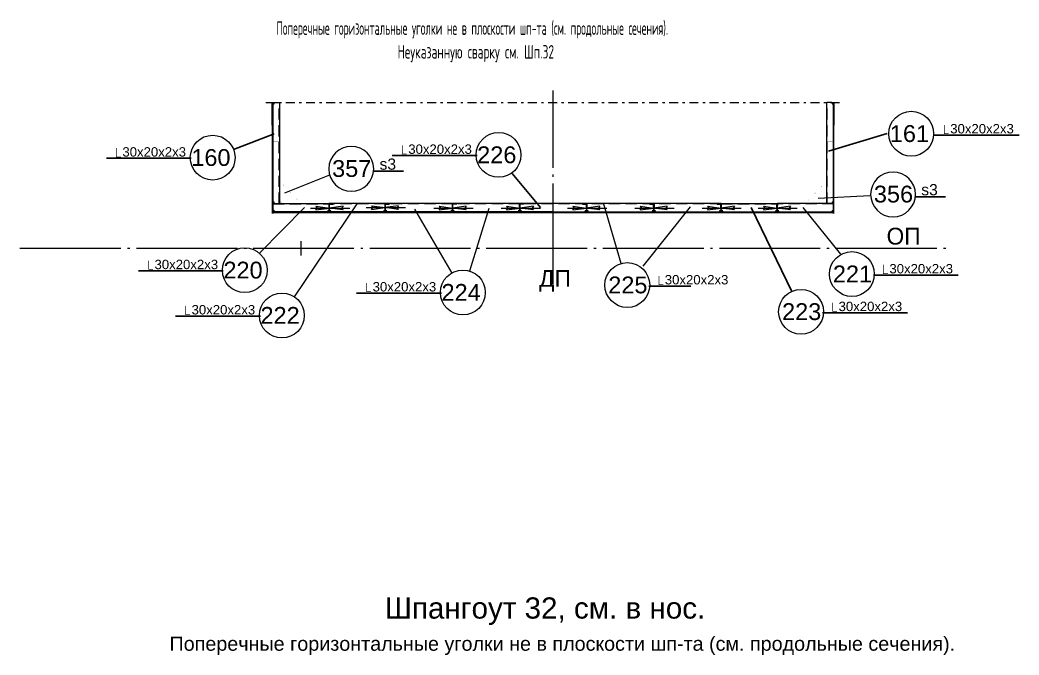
# Model space of a CAD drawing. Header units: millimetres. Extents: x 149544 to 197467, y -3118 to 25363.
# Drawn here: x 173869 to 178326, y 1011 to 3844 of the extents above; entities that cross this region are included whole.
import ezdxf

# ---------------------------------------------------------------- set-up
doc = ezdxf.new("R2010")
doc.units = ezdxf.units.MM
doc.header["$MEASUREMENT"] = 0
for name, pattern in [('K5LT32768', [0]), ('K5LT32769', [0]), ('K5LT32781', [90, 40, -20, 10, -20]), ('K5LT32790', [520, 450, -30, 10, -30]), ('K5LT32791', [0]), ('K5LT32793', [10, 5, -5]), ('K5LT32795', [75, 50, -25])]:
    doc.linetypes.add(name, pattern=pattern)
doc.layers.add('pen_035', color=1, linetype='Continuous')
doc.layers.add('pen_7', color=1, linetype='Continuous')
doc.styles.add('KTEXTSTYLE', font='GOST_AU.SHX', dxfattribs={"width": 0.96, "height": 5})
doc.styles.add('style5', font='arial.ttf', dxfattribs={"height": 3})

# ---------------------------------------------------------------- blocks, each defined once
blk = doc.blocks.new('U603')
at = {"layer": 'pen_035', "color": 1, "linetype": 'K5LT32769', "lineweight": 18, "true_color": 0xff0000}
for p in [(-179430.8, -10358.6), (-179450.8, -10358.6)]:
    blk.add_line(p, (-179450.8, -10359.9), dxfattribs=at)
blk = doc.blocks.new('U604')
at = {"layer": 'pen_035', "color": 1, "linetype": 'K5LT32769', "lineweight": 18, "true_color": 0xff0000}
for p in [(-179450.8, -10359.9), (-179430.8, -10358.6)]:
    blk.add_line(p, (-179450.5, -10360.7), dxfattribs=at)
blk = doc.blocks.new('U605')
at = {"layer": 'pen_035', "color": 1, "linetype": 'K5LT32769', "lineweight": 18, "true_color": 0xff0000}
for p in [(-179434.8, -10361.1), (-179430.8, -10358.6)]:
    blk.add_line(p, (-179433.8, -10361.4), dxfattribs=at)
blk = doc.blocks.new('U606')
at = {"layer": 'pen_035', "color": 1, "linetype": 'K5LT32769', "lineweight": 18, "true_color": 0xff0000}
for p in [(-179433.8, -10361.4), (-179430.8, -10358.6)]:
    blk.add_line(p, (-179433, -10362.3), dxfattribs=at)
blk = doc.blocks.new('U607')
at = {"layer": 'pen_035', "color": 1, "linetype": 'K5LT32769', "lineweight": 18, "true_color": 0xff0000}
for p in [(-179433, -10362.3), (-179430.8, -10358.6)]:
    blk.add_line(p, (-179432.8, -10363.6), dxfattribs=at)
blk = doc.blocks.new('U608')
at = {"layer": 'pen_035', "color": 1, "linetype": 'K5LT32769', "lineweight": 18, "true_color": 0xff0000}
for p in [(-179430.8, -10358.6), (-179432.8, -10363.6)]:
    blk.add_line(p, (-179432.8, -10394.4), dxfattribs=at)
blk = doc.blocks.new('U609')
at = {"layer": 'pen_035', "color": 1, "linetype": 'K5LT32769', "lineweight": 18, "true_color": 0xff0000}
for p in [(-179430.8, -10358.6), (-179432.8, -10394.4)]:
    blk.add_line(p, (-179432.5, -10395.3), dxfattribs=at)
blk = doc.blocks.new('U610')
at = {"layer": 'pen_035', "color": 1, "linetype": 'K5LT32769', "lineweight": 18, "true_color": 0xff0000}
blk.add_line((-179430.8, -10358.6), (-179432.5, -10395.3), dxfattribs=at)
blk = doc.blocks.new('U611')
at = {"layer": 'pen_035', "color": 1, "linetype": 'K5LT32769', "lineweight": 18, "true_color": 0xff0000}
for p in [(-179450.5, -10360.7), (-179449.8, -10361.1)]:
    blk.add_line(p, (-179434.8, -10361.1), dxfattribs=at)
blk = doc.blocks.new('U612')
at = {"layer": 'pen_035', "color": 1, "linetype": 'K5LT32769', "lineweight": 18, "true_color": 0xff0000}
for p in [(-179432.5, -10395.3), (-179431.8, -10395.7)]:
    blk.add_line(p, (-179430.8, -10395.7), dxfattribs=at)
blk = doc.blocks.new('U613')
at = {"layer": 'pen_035', "color": 1, "linetype": 'K5LT32769', "lineweight": 18, "true_color": 0xff0000}
for p, q in [((-179130.8, -10395.7), (-179132.5, -10395.3)), ((-179132.5, -10395.3), (-179131.8, -10395.7)), ((-179130.8, -10395.7), (-179131.8, -10395.7))]:
    blk.add_line(p, q, dxfattribs=at)
blk = doc.blocks.new('U614')
at = {"layer": 'pen_035', "color": 1, "linetype": 'K5LT32769', "lineweight": 18, "true_color": 0xff0000}
for p in [(-179130.8, -10358.6), (-179150.8, -10358.6)]:
    blk.add_line(p, (-179150.8, -10359.9), dxfattribs=at)
blk = doc.blocks.new('U615')
at = {"layer": 'pen_035', "color": 1, "linetype": 'K5LT32769', "lineweight": 18, "true_color": 0xff0000}
for p in [(-179150.8, -10359.9), (-179130.8, -10358.6)]:
    blk.add_line(p, (-179150.5, -10360.7), dxfattribs=at)
blk = doc.blocks.new('U616')
at = {"layer": 'pen_035', "color": 1, "linetype": 'K5LT32769', "lineweight": 18, "true_color": 0xff0000}
for p in [(-179150.5, -10360.7), (-179130.8, -10358.6)]:
    blk.add_line(p, (-179149.8, -10361.1), dxfattribs=at)
blk = doc.blocks.new('U617')
at = {"layer": 'pen_035', "color": 1, "linetype": 'K5LT32769', "lineweight": 18, "true_color": 0xff0000}
for p in [(-179149.8, -10361.1), (-179130.8, -10358.6)]:
    blk.add_line(p, (-179134.8, -10361.1), dxfattribs=at)
blk = doc.blocks.new('U618')
at = {"layer": 'pen_035', "color": 1, "linetype": 'K5LT32769', "lineweight": 18, "true_color": 0xff0000}
for p in [(-179134.8, -10361.1), (-179130.8, -10358.6)]:
    blk.add_line(p, (-179133.8, -10361.4), dxfattribs=at)
blk = doc.blocks.new('U619')
at = {"layer": 'pen_035', "color": 1, "linetype": 'K5LT32769', "lineweight": 18, "true_color": 0xff0000}
for p in [(-179133.8, -10361.4), (-179130.8, -10358.6)]:
    blk.add_line(p, (-179133, -10362.3), dxfattribs=at)
blk = doc.blocks.new('U620')
at = {"layer": 'pen_035', "color": 1, "linetype": 'K5LT32769', "lineweight": 18, "true_color": 0xff0000}
for p in [(-179133, -10362.3), (-179130.8, -10358.6)]:
    blk.add_line(p, (-179132.8, -10363.6), dxfattribs=at)
blk = doc.blocks.new('U621')
at = {"layer": 'pen_035', "color": 1, "linetype": 'K5LT32769', "lineweight": 18, "true_color": 0xff0000}
for p in [(-179130.8, -10358.6), (-179132.8, -10363.6)]:
    blk.add_line(p, (-179132.8, -10394.4), dxfattribs=at)
blk = doc.blocks.new('U622')
at = {"layer": 'pen_035', "color": 1, "linetype": 'K5LT32769', "lineweight": 18, "true_color": 0xff0000}
for p in [(-179130.8, -10358.6), (-179132.8, -10394.4)]:
    blk.add_line(p, (-179132.5, -10395.3), dxfattribs=at)
blk = doc.blocks.new('U623')
at = {"layer": 'pen_035', "color": 1, "linetype": 'K5LT32769', "lineweight": 18, "true_color": 0xff0000}
blk.add_line((-179130.8, -10358.6), (-179132.5, -10395.3), dxfattribs=at)
blk = doc.blocks.new('U624')
at = {"layer": 'pen_035', "color": 1, "linetype": 'K5LT32769', "lineweight": 18, "true_color": 0xff0000}
for p in [(-178830.8, -10358.6), (-178850.8, -10358.6)]:
    blk.add_line(p, (-178850.8, -10359.9), dxfattribs=at)
blk = doc.blocks.new('U625')
at = {"layer": 'pen_035', "color": 1, "linetype": 'K5LT32769', "lineweight": 18, "true_color": 0xff0000}
for p in [(-178850.8, -10359.9), (-178830.8, -10358.6)]:
    blk.add_line(p, (-178850.5, -10360.7), dxfattribs=at)
blk = doc.blocks.new('U626')
at = {"layer": 'pen_035', "color": 1, "linetype": 'K5LT32769', "lineweight": 18, "true_color": 0xff0000}
for p in [(-178834.8, -10361.1), (-178830.8, -10358.6)]:
    blk.add_line(p, (-178833.8, -10361.4), dxfattribs=at)
blk = doc.blocks.new('U627')
at = {"layer": 'pen_035', "color": 1, "linetype": 'K5LT32769', "lineweight": 18, "true_color": 0xff0000}
for p in [(-178833.8, -10361.4), (-178830.8, -10358.6)]:
    blk.add_line(p, (-178833, -10362.3), dxfattribs=at)
blk = doc.blocks.new('U628')
at = {"layer": 'pen_035', "color": 1, "linetype": 'K5LT32769', "lineweight": 18, "true_color": 0xff0000}
for p in [(-178833, -10362.3), (-178830.8, -10358.6)]:
    blk.add_line(p, (-178832.8, -10363.6), dxfattribs=at)
blk = doc.blocks.new('U629')
at = {"layer": 'pen_035', "color": 1, "linetype": 'K5LT32769', "lineweight": 18, "true_color": 0xff0000}
for p in [(-178830.8, -10358.6), (-178832.8, -10363.6)]:
    blk.add_line(p, (-178832.8, -10394.4), dxfattribs=at)
blk = doc.blocks.new('U630')
at = {"layer": 'pen_035', "color": 1, "linetype": 'K5LT32769', "lineweight": 18, "true_color": 0xff0000}
for p in [(-178830.8, -10358.6), (-178832.8, -10394.4)]:
    blk.add_line(p, (-178832.5, -10395.3), dxfattribs=at)
blk = doc.blocks.new('U631')
at = {"layer": 'pen_035', "color": 1, "linetype": 'K5LT32769', "lineweight": 18, "true_color": 0xff0000}
blk.add_line((-178830.8, -10358.6), (-178832.5, -10395.3), dxfattribs=at)
blk = doc.blocks.new('U632')
at = {"layer": 'pen_035', "color": 1, "linetype": 'K5LT32769', "lineweight": 18, "true_color": 0xff0000}
for p in [(-178850.5, -10360.7), (-178849.8, -10361.1)]:
    blk.add_line(p, (-178834.8, -10361.1), dxfattribs=at)
blk = doc.blocks.new('U633')
at = {"layer": 'pen_035', "color": 1, "linetype": 'K5LT32769', "lineweight": 18, "true_color": 0xff0000}
for p in [(-178832.5, -10395.3), (-178831.8, -10395.7)]:
    blk.add_line(p, (-178830.8, -10395.7), dxfattribs=at)
blk = doc.blocks.new('U634')
at = {"layer": 'pen_035', "color": 1, "linetype": 'K5LT32769', "lineweight": 18, "true_color": 0xff0000}
for p, q in [((-180580.8, -10358.6), (-180560.8, -10359.9)), ((-180580.8, -10358.6), (-180560.8, -10358.6)), ((-180560.8, -10359.9), (-180560.8, -10358.6))]:
    blk.add_line(p, q, dxfattribs=at)
blk = doc.blocks.new('U635')
at = {"layer": 'pen_035', "color": 1, "linetype": 'K5LT32769', "lineweight": 18, "true_color": 0xff0000}
for p in [(-180580.8, -10395.7), (-180579.8, -10395.7)]:
    blk.add_line(p, (-180579.1, -10395.3), dxfattribs=at)
blk = doc.blocks.new('U636')
at = {"layer": 'pen_035', "color": 1, "linetype": 'K5LT32769', "lineweight": 18, "true_color": 0xff0000}
for p in [(-180580.8, -10395.7), (-180579.1, -10395.3)]:
    blk.add_line(p, (-180578.8, -10394.4), dxfattribs=at)
blk = doc.blocks.new('U637')
at = {"layer": 'pen_035', "color": 1, "linetype": 'K5LT32769', "lineweight": 18, "true_color": 0xff0000}
for p in [(-180580.8, -10395.7), (-180578.8, -10394.4)]:
    blk.add_line(p, (-180578.8, -10363.6), dxfattribs=at)
blk = doc.blocks.new('U638')
at = {"layer": 'pen_035', "color": 1, "linetype": 'K5LT32769', "lineweight": 18, "true_color": 0xff0000}
for p in [(-180576.8, -10361.1), (-180561.1, -10360.7)]:
    blk.add_line(p, (-180560.8, -10359.9), dxfattribs=at)
blk = doc.blocks.new('U639')
at = {"layer": 'pen_035', "color": 1, "linetype": 'K5LT32769', "lineweight": 18, "true_color": 0xff0000}
blk.add_line((-180580.8, -10395.7), (-180578.8, -10363.6), dxfattribs=at)
blk = doc.blocks.new('U640')
at = {"layer": 'pen_035', "color": 1, "linetype": 'K5LT32769', "lineweight": 18, "true_color": 0xff0000}
for p in [(-180576.8, -10361.1), (-180561.8, -10361.1)]:
    blk.add_line(p, (-180561.1, -10360.7), dxfattribs=at)
blk = doc.blocks.new('U641')
at = {"layer": 'pen_035', "color": 1, "linetype": 'K5LT32769', "lineweight": 18, "true_color": 0xff0000}
for p in [(-179730.8, -10395.7), (-179729.8, -10395.7)]:
    blk.add_line(p, (-179729.1, -10395.3), dxfattribs=at)
blk = doc.blocks.new('U642')
at = {"layer": 'pen_035', "color": 1, "linetype": 'K5LT32769', "lineweight": 18, "true_color": 0xff0000}
for p in [(-179730.8, -10395.7), (-179729.1, -10395.3)]:
    blk.add_line(p, (-179728.8, -10394.4), dxfattribs=at)
blk = doc.blocks.new('U643')
at = {"layer": 'pen_035', "color": 1, "linetype": 'K5LT32769', "lineweight": 18, "true_color": 0xff0000}
for p in [(-179730.8, -10395.7), (-179728.8, -10394.4)]:
    blk.add_line(p, (-179728.8, -10363.6), dxfattribs=at)
blk = doc.blocks.new('U644')
at = {"layer": 'pen_035', "color": 1, "linetype": 'K5LT32769', "lineweight": 18, "true_color": 0xff0000}
for p in [(-179726.8, -10361.1), (-179711.1, -10360.7)]:
    blk.add_line(p, (-179710.8, -10359.9), dxfattribs=at)
blk = doc.blocks.new('U645')
at = {"layer": 'pen_035', "color": 1, "linetype": 'K5LT32769', "lineweight": 18, "true_color": 0xff0000}
blk.add_line((-179730.8, -10395.7), (-179728.8, -10363.6), dxfattribs=at)
blk = doc.blocks.new('U646')
at = {"layer": 'pen_035', "color": 1, "linetype": 'K5LT32769', "lineweight": 18, "true_color": 0xff0000}
for p in [(-179726.8, -10361.1), (-179711.8, -10361.1)]:
    blk.add_line(p, (-179711.1, -10360.7), dxfattribs=at)
blk = doc.blocks.new('U647')
at = {"layer": 'pen_035', "color": 1, "linetype": 'K5LT32769', "lineweight": 18, "true_color": 0xff0000}
for p in [(-179710.8, -10359.9), (-179710.8, -10358.6)]:
    blk.add_line(p, (-179730.8, -10358.6), dxfattribs=at)
blk = doc.blocks.new('U648')
at = {"layer": 'pen_035', "color": 1, "linetype": 'K5LT32769', "lineweight": 18, "true_color": 0xff0000}
for p in [(-180030.8, -10395.7), (-180029.8, -10395.7)]:
    blk.add_line(p, (-180029.1, -10395.3), dxfattribs=at)
blk = doc.blocks.new('U649')
at = {"layer": 'pen_035', "color": 1, "linetype": 'K5LT32769', "lineweight": 18, "true_color": 0xff0000}
for p in [(-180030.8, -10395.7), (-180029.1, -10395.3)]:
    blk.add_line(p, (-180028.8, -10394.4), dxfattribs=at)
blk = doc.blocks.new('U650')
at = {"layer": 'pen_035', "color": 1, "linetype": 'K5LT32769', "lineweight": 18, "true_color": 0xff0000}
for p in [(-180030.8, -10395.7), (-180028.8, -10394.4)]:
    blk.add_line(p, (-180028.8, -10363.6), dxfattribs=at)
blk = doc.blocks.new('U651')
at = {"layer": 'pen_035', "color": 1, "linetype": 'K5LT32769', "lineweight": 18, "true_color": 0xff0000}
for p in [(-180026.8, -10361.1), (-180011.8, -10361.1)]:
    blk.add_line(p, (-180011.1, -10360.7), dxfattribs=at)
blk = doc.blocks.new('U652')
at = {"layer": 'pen_035', "color": 1, "linetype": 'K5LT32769', "lineweight": 18, "true_color": 0xff0000}
for p in [(-180026.8, -10361.1), (-180011.1, -10360.7)]:
    blk.add_line(p, (-180010.8, -10359.9), dxfattribs=at)
blk = doc.blocks.new('U653')
at = {"layer": 'pen_035', "color": 1, "linetype": 'K5LT32769', "lineweight": 18, "true_color": 0xff0000}
blk.add_line((-180030.8, -10395.7), (-180028.8, -10363.6), dxfattribs=at)
blk = doc.blocks.new('U654')
at = {"layer": 'pen_035', "color": 1, "linetype": 'K5LT32769', "lineweight": 18, "true_color": 0xff0000}
for p in [(-180010.8, -10359.9), (-180010.8, -10358.6)]:
    blk.add_line(p, (-180030.8, -10358.6), dxfattribs=at)
blk = doc.blocks.new('U655')
at = {"layer": 'pen_035', "color": 1, "linetype": 'K5LT32769', "lineweight": 18, "true_color": 0xff0000}
for p, q in [((-180311.1, -10360.7), (-180326.8, -10361.1)), ((-180326.8, -10361.1), (-180311.8, -10361.1)), ((-180311.1, -10360.7), (-180311.8, -10361.1))]:
    blk.add_line(p, q, dxfattribs=at)
blk = doc.blocks.new('U656')
at = {"layer": 'pen_035', "color": 1, "linetype": 'K5LT32769', "lineweight": 18, "true_color": 0xff0000}
for p in [(-180330.8, -10395.7), (-180329.8, -10395.7)]:
    blk.add_line(p, (-180329.1, -10395.3), dxfattribs=at)
blk = doc.blocks.new('U657')
at = {"layer": 'pen_035', "color": 1, "linetype": 'K5LT32769', "lineweight": 18, "true_color": 0xff0000}
for p in [(-180330.8, -10395.7), (-180329.1, -10395.3)]:
    blk.add_line(p, (-180328.8, -10394.4), dxfattribs=at)
blk = doc.blocks.new('U658')
at = {"layer": 'pen_035', "color": 1, "linetype": 'K5LT32769', "lineweight": 18, "true_color": 0xff0000}
for p in [(-180330.8, -10395.7), (-180328.8, -10394.4)]:
    blk.add_line(p, (-180328.8, -10363.6), dxfattribs=at)
blk = doc.blocks.new('U659')
at = {"layer": 'pen_035', "color": 1, "linetype": 'K5LT32769', "lineweight": 18, "true_color": 0xff0000}
for p in [(-180326.8, -10361.1), (-180311.1, -10360.7)]:
    blk.add_line(p, (-180310.8, -10359.9), dxfattribs=at)
blk = doc.blocks.new('U660')
at = {"layer": 'pen_035', "color": 1, "linetype": 'K5LT32769', "lineweight": 18, "true_color": 0xff0000}
blk.add_line((-180330.8, -10395.7), (-180328.8, -10363.6), dxfattribs=at)
blk = doc.blocks.new('U661')
at = {"layer": 'pen_035', "color": 1, "linetype": 'K5LT32769', "lineweight": 18, "true_color": 0xff0000}
for p in [(-180310.8, -10359.9), (-180310.8, -10358.6)]:
    blk.add_line(p, (-180330.8, -10358.6), dxfattribs=at)
blk = doc.blocks.new('U662')
at = {"layer": 'pen_035', "color": 1, "linetype": 'K5LT32769', "lineweight": 18, "true_color": 0xff0000}
for p, q in [((-178584.8, -10361.1), (-178600.5, -10360.7)), ((-178600.5, -10360.7), (-178599.8, -10361.1)), ((-178584.8, -10361.1), (-178599.8, -10361.1))]:
    blk.add_line(p, q, dxfattribs=at)
blk = doc.blocks.new('U663')
at = {"layer": 'pen_035', "color": 1, "linetype": 'K5LT32769', "lineweight": 18, "true_color": 0xff0000}
for p in [(-178580.8, -10358.6), (-178600.8, -10358.6)]:
    blk.add_line(p, (-178600.8, -10359.9), dxfattribs=at)
blk = doc.blocks.new('U664')
at = {"layer": 'pen_035', "color": 1, "linetype": 'K5LT32769', "lineweight": 18, "true_color": 0xff0000}
for p in [(-178600.8, -10359.9), (-178580.8, -10358.6)]:
    blk.add_line(p, (-178600.5, -10360.7), dxfattribs=at)
blk = doc.blocks.new('U665')
at = {"layer": 'pen_035', "color": 1, "linetype": 'K5LT32769', "lineweight": 18, "true_color": 0xff0000}
for p in [(-178584.8, -10361.1), (-178580.8, -10358.6)]:
    blk.add_line(p, (-178583.8, -10361.4), dxfattribs=at)
blk = doc.blocks.new('U666')
at = {"layer": 'pen_035', "color": 1, "linetype": 'K5LT32769', "lineweight": 18, "true_color": 0xff0000}
for p in [(-178583.8, -10361.4), (-178580.8, -10358.6)]:
    blk.add_line(p, (-178583, -10362.3), dxfattribs=at)
blk = doc.blocks.new('U667')
at = {"layer": 'pen_035', "color": 1, "linetype": 'K5LT32769', "lineweight": 18, "true_color": 0xff0000}
for p in [(-178583, -10362.3), (-178580.8, -10358.6)]:
    blk.add_line(p, (-178582.8, -10363.6), dxfattribs=at)
blk = doc.blocks.new('U668')
at = {"layer": 'pen_035', "color": 1, "linetype": 'K5LT32769', "lineweight": 18, "true_color": 0xff0000}
for p in [(-178580.8, -10358.6), (-178582.8, -10363.6)]:
    blk.add_line(p, (-178582.8, -10394.4), dxfattribs=at)
blk = doc.blocks.new('U669')
at = {"layer": 'pen_035', "color": 1, "linetype": 'K5LT32769', "lineweight": 18, "true_color": 0xff0000}
for p in [(-178580.8, -10358.6), (-178582.8, -10394.4)]:
    blk.add_line(p, (-178582.5, -10395.3), dxfattribs=at)
blk = doc.blocks.new('U670')
at = {"layer": 'pen_035', "color": 1, "linetype": 'K5LT32769', "lineweight": 18, "true_color": 0xff0000}
blk.add_line((-178580.8, -10358.6), (-178582.5, -10395.3), dxfattribs=at)
blk = doc.blocks.new('U671')
at = {"layer": 'pen_035', "color": 1, "linetype": 'K5LT32769', "lineweight": 18, "true_color": 0xff0000}
for p in [(-178582.5, -10395.3), (-178581.8, -10395.7)]:
    blk.add_line(p, (-178580.8, -10395.7), dxfattribs=at)
blk = doc.blocks.new('U1452')
at = {"layer": 'pen_035', "color": 1, "linetype": 'K5LT32769', "lineweight": 18, "true_color": 0xff0000}
for p, q in [((-180561.1, -10360.7), (-180576.8, -10361.1)), ((-180576.8, -10361.1), (-180561.8, -10361.1)), ((-180561.1, -10360.7), (-180561.8, -10361.1))]:
    blk.add_line(p, q, dxfattribs=at)
blk = doc.blocks.new('U1453')
at = {"layer": 'pen_035', "color": 1, "linetype": 'K5LT32769', "lineweight": 18, "true_color": 0xff0000}
for p in [(-180580.8, -10395.7), (-180579.8, -10395.7)]:
    blk.add_line(p, (-180579.1, -10395.3), dxfattribs=at)
blk = doc.blocks.new('U1454')
at = {"layer": 'pen_035', "color": 1, "linetype": 'K5LT32769', "lineweight": 18, "true_color": 0xff0000}
for p in [(-180580.8, -10395.7), (-180579.1, -10395.3)]:
    blk.add_line(p, (-180578.8, -10394.4), dxfattribs=at)
blk = doc.blocks.new('U1455')
at = {"layer": 'pen_035', "color": 1, "linetype": 'K5LT32769', "lineweight": 18, "true_color": 0xff0000}
for p in [(-180580.8, -10395.7), (-180578.8, -10394.4)]:
    blk.add_line(p, (-180578.8, -10363.6), dxfattribs=at)
blk = doc.blocks.new('U1456')
at = {"layer": 'pen_035', "color": 1, "linetype": 'K5LT32769', "lineweight": 18, "true_color": 0xff0000}
for p in [(-180576.8, -10361.1), (-180561.1, -10360.7)]:
    blk.add_line(p, (-180560.8, -10359.9), dxfattribs=at)
blk = doc.blocks.new('U1457')
at = {"layer": 'pen_035', "color": 1, "linetype": 'K5LT32769', "lineweight": 18, "true_color": 0xff0000}
blk.add_line((-180580.8, -10395.7), (-180578.8, -10363.6), dxfattribs=at)
blk = doc.blocks.new('U1458')
at = {"layer": 'pen_035', "color": 1, "linetype": 'K5LT32769', "lineweight": 18, "true_color": 0xff0000}
for p in [(-180560.8, -10359.9), (-180560.8, -10358.6)]:
    blk.add_line(p, (-180580.8, -10358.6), dxfattribs=at)
blk = doc.blocks.new('U1459')
at = {"layer": 'pen_035', "color": 1, "linetype": 'K5LT32769', "lineweight": 18, "true_color": 0xff0000}
for p, q in [((-178584.8, -10361.1), (-178600.5, -10360.7)), ((-178600.5, -10360.7), (-178599.8, -10361.1)), ((-178584.8, -10361.1), (-178599.8, -10361.1))]:
    blk.add_line(p, q, dxfattribs=at)
blk = doc.blocks.new('U1460')
at = {"layer": 'pen_035', "color": 1, "linetype": 'K5LT32769', "lineweight": 18, "true_color": 0xff0000}
for p in [(-178580.8, -10358.6), (-178600.8, -10358.6)]:
    blk.add_line(p, (-178600.8, -10359.9), dxfattribs=at)
blk = doc.blocks.new('U1461')
at = {"layer": 'pen_035', "color": 1, "linetype": 'K5LT32769', "lineweight": 18, "true_color": 0xff0000}
for p in [(-178600.8, -10359.9), (-178580.8, -10358.6)]:
    blk.add_line(p, (-178600.5, -10360.7), dxfattribs=at)
blk = doc.blocks.new('U1462')
at = {"layer": 'pen_035', "color": 1, "linetype": 'K5LT32769', "lineweight": 18, "true_color": 0xff0000}
for p in [(-178584.8, -10361.1), (-178580.8, -10358.6)]:
    blk.add_line(p, (-178583.8, -10361.4), dxfattribs=at)
blk = doc.blocks.new('U1463')
at = {"layer": 'pen_035', "color": 1, "linetype": 'K5LT32769', "lineweight": 18, "true_color": 0xff0000}
for p in [(-178583.8, -10361.4), (-178580.8, -10358.6)]:
    blk.add_line(p, (-178583, -10362.3), dxfattribs=at)
blk = doc.blocks.new('U1464')
at = {"layer": 'pen_035', "color": 1, "linetype": 'K5LT32769', "lineweight": 18, "true_color": 0xff0000}
for p in [(-178583, -10362.3), (-178580.8, -10358.6)]:
    blk.add_line(p, (-178582.8, -10363.6), dxfattribs=at)
blk = doc.blocks.new('U1465')
at = {"layer": 'pen_035', "color": 1, "linetype": 'K5LT32769', "lineweight": 18, "true_color": 0xff0000}
for p in [(-178580.8, -10358.6), (-178582.8, -10363.6)]:
    blk.add_line(p, (-178582.8, -10394.4), dxfattribs=at)
blk = doc.blocks.new('U1466')
at = {"layer": 'pen_035', "color": 1, "linetype": 'K5LT32769', "lineweight": 18, "true_color": 0xff0000}
for p in [(-178580.8, -10358.6), (-178582.8, -10394.4)]:
    blk.add_line(p, (-178582.5, -10395.3), dxfattribs=at)
blk = doc.blocks.new('U1467')
at = {"layer": 'pen_035', "color": 1, "linetype": 'K5LT32769', "lineweight": 18, "true_color": 0xff0000}
blk.add_line((-178580.8, -10358.6), (-178582.5, -10395.3), dxfattribs=at)
blk = doc.blocks.new('U1468')
at = {"layer": 'pen_035', "color": 1, "linetype": 'K5LT32769', "lineweight": 18, "true_color": 0xff0000}
for p in [(-178582.5, -10395.3), (-178581.8, -10395.7)]:
    blk.add_line(p, (-178580.8, -10395.7), dxfattribs=at)

msp = doc.modelspace()

# ---------------------------------------------------------------- hatches: boundary and pattern name
for points in [[(175248, 2987.9), (175249, 2987.9), (175249.7, 2988.3), (175250, 2989.2), (175250, 3020), (175250.2, 3021.3), (175251, 3022.2), (175252, 3022.5), (175267, 3022.5), (175267.7, 3022.9), (175268, 3023.7), (175268, 3025), (175248, 3025)], [(175248, 2987.9), (175249, 2987.9), (175249.7, 2988.3), (175250, 2989.2), (175250, 3020), (175250.2, 3021.3), (175251, 3022.2), (175252, 3022.5), (175267, 3022.5), (175267.7, 3022.9), (175268, 3023.7), (175268, 3025), (175248, 3025)], [(175498, 2987.9), (175499, 2987.9), (175499.7, 2988.3), (175500, 2989.2), (175500, 3020), (175500.2, 3021.3), (175501, 3022.2), (175502, 3022.5), (175517, 3022.5), (175517.7, 3022.9), (175518, 3023.7), (175518, 3025), (175498, 3025)], [(175798, 2987.9), (175799, 2987.9), (175799.7, 2988.3), (175800, 2989.2), (175800, 3020), (175800.2, 3021.3), (175801, 3022.2), (175802, 3022.5), (175817, 3022.5), (175817.7, 3022.9), (175818, 3023.7), (175818, 3025), (175798, 3025)], [(176098, 2987.9), (176099, 2987.9), (176099.7, 2988.3), (176100, 2989.2), (176100, 3020), (176100.2, 3021.3), (176101, 3022.2), (176102, 3022.5), (176117, 3022.5), (176117.7, 3022.9), (176118, 3023.7), (176118, 3025), (176098, 3025)], [(176398, 2987.9), (176397, 2987.9), (176396.2, 2988.3), (176396, 2989.2), (176396, 3020), (176395.7, 3021.3), (176395, 3022.2), (176394, 3022.5), (176379, 3022.5), (176378.2, 3022.9), (176378, 3023.7), (176378, 3025), (176398, 3025)], [(176698, 2987.9), (176697, 2987.9), (176696.2, 2988.3), (176696, 2989.2), (176696, 3020), (176695.7, 3021.3), (176695, 3022.2), (176694, 3022.5), (176679, 3022.5), (176678.2, 3022.9), (176678, 3023.7), (176678, 3025), (176698, 3025)], [(176998, 2987.9), (176997, 2987.9), (176996.2, 2988.3), (176996, 2989.2), (176996, 3020), (176995.7, 3021.3), (176995, 3022.2), (176994, 3022.5), (176979, 3022.5), (176978.2, 3022.9), (176978, 3023.7), (176978, 3025), (176998, 3025)], [(177248, 2987.9), (177247, 2987.9), (177246.2, 2988.3), (177246, 2989.2), (177246, 3020), (177245.7, 3021.3), (177245, 3022.2), (177244, 3022.5), (177229, 3022.5), (177228.2, 3022.9), (177228, 3023.7), (177228, 3025), (177248, 3025)], [(177248, 2987.9), (177247, 2987.9), (177246.2, 2988.3), (177246, 2989.2), (177246, 3020), (177245.7, 3021.3), (177245, 3022.2), (177244, 3022.5), (177229, 3022.5), (177228.2, 3022.9), (177228, 3023.7), (177228, 3025), (177248, 3025)]]:
    msp.add_hatch(color=0).paths.add_polyline_path(points)

# ---------------------------------------------------------------- linework, layer by layer
at = {"color": 0, "linetype": 'K5LT32790', "lineweight": 18}
for p, q in [((176248, 2663.8), (176248, 3529.6)), ((173869.2, 2825.1), (178009.8, 2825.1))]:
    msp.add_line(p, q, dxfattribs=at)
at = {"color": 0, "linetype": 'K5LT32795', "lineweight": 18}
for p, q in [((175026, 3024.1), (175026, 3476.3)), ((177470, 3024.1), (177470, 3476.3)), ((174996.9, 3023.3), (175249, 3023.3)), ((174998, 3023.3), (175249, 3023.3)), ((175499, 3023.3), (175250, 3023.3)), ((175799, 3023.3), (175500, 3023.3)), ((176099, 3023.3), (175800, 3023.3)), ((176396, 3023.3), (176100, 3023.3)), ((176696, 3023.3), (176396.9, 3023.3)), ((176996, 3023.3), (176696.9, 3023.3)), ((176996.9, 3023.3), (177246, 3023.3)), ((177498, 3023.3), (177246.9, 3023.3)), ((177499, 3023.3), (177246.9, 3023.3))]:
    msp.add_line(p, q, dxfattribs=at)
at = {"color": 0, "linetype": 'K5LT32781', "lineweight": 18}
msp.add_line((174965.3, 3475.1), (177538.4, 3475.1), dxfattribs=at)
at = {"color": 0, "linetype": 'K5LT32769', "lineweight": 18}
for p, q in [((174994, 3375.1), (174994, 3475.1)), ((174998, 3375.1), (174998, 3475.1)), ((175005, 3475.1), (175028, 3475.1)), ((175028, 3025.3), (175028, 3475.1)), ((177491, 3475.1), (177468, 3475.1)), ((177468, 3025.3), (177468, 3475.1)), ((177498, 3375.1), (177498, 3475.1)), ((177502, 3375.1), (177502, 3475.1)), ((174996, 2979.9), (174996, 3375.1)), ((174998, 2979.9), (174998, 3375.1)), ((177498, 2979.9), (177498, 3375.1)), ((177500, 2979.9), (177500, 3375.1)), ((174998, 3025.3), (175248, 3025.3)), ((174998, 3006.6), (174998, 3025.3)), ((174998, 3025.3), (175248, 3025.3)), ((174998, 2987.9), (177498, 2987.9)), ((175005, 3025.3), (175028, 3025.3)), ((175248, 3006.6), (175248, 3025.3)), ((175248, 3006.6), (175248, 3025.3)), ((175250, 3001), (175250, 3025.3)), ((175498, 3025.3), (175250, 3025.3)), ((175250, 3001), (175250, 3025.3)), ((175498, 3006.6), (175498, 3025.3)), ((175500, 3001), (175500, 3025.3)), ((175798, 3025.3), (175500, 3025.3)), ((175798, 3006.6), (175798, 3025.3)), ((175800, 3001), (175800, 3025.3)), ((176098, 3025.3), (175800, 3025.3)), ((176098, 3006.6), (176098, 3025.3)), ((176100, 3001), (176100, 3025.3)), ((176396, 3025.3), (176100, 3025.3)), ((176396, 3001), (176396, 3025.3)), ((176398, 3006.6), (176398, 3025.3)), ((176696, 3025.3), (176398, 3025.3)), ((176696, 3001), (176696, 3025.3)), ((176698, 3006.6), (176698, 3025.3)), ((176996, 3025.3), (176698, 3025.3)), ((176996, 3001), (176996, 3025.3)), ((176998, 3006.6), (176998, 3025.3)), ((176998, 3025.3), (177246, 3025.3)), ((177246, 3001), (177246, 3025.3)), ((177246, 3001), (177246, 3025.3)), ((177248, 3006.6), (177248, 3025.3)), ((177498, 3025.3), (177248, 3025.3)), ((177248, 3006.6), (177248, 3025.3)), ((177498, 3025.3), (177248, 3025.3)), ((177491, 3025.3), (177468, 3025.3)), ((177498, 3006.6), (177498, 3025.3)), ((174998, 2985.5), (177498, 2985.5))]:
    msp.add_line(p, q, dxfattribs=at)
at = {"color": 0, "linetype": 'K5LT32791', "lineweight": 18}
for p, q in [((174998, 2979.9), (174998, 3475.1)), ((177498, 2979.9), (177498, 3475.1)), ((176248, 2987.9), (174998, 2987.9)), ((176248, 2987.9), (177498, 2987.9))]:
    msp.add_line(p, q, dxfattribs=at)
at = {"color": 7}
for p, q in [((174822.2, 3265.6), (175003.1, 3335.5)), ((177737.7, 3337.1), (177476.3, 3258.3)), ((178135.9, 3330), (177947.6, 3330)), ((174443, 3226.7), (174254.6, 3226.7)), ((175718.3, 3238.9), (175529.9, 3238.9)), ((175448.8, 3168.8), (175580.8, 3168.8)), ((176064.5, 3159.3), (176190.9, 3007.7)), ((177865.6, 3054.7), (177997.6, 3054.7)), ((174938.5, 2805.1), (175138.2, 3006.9)), ((174586.2, 2724.7), (174397.8, 2724.7)), ((177864.5, 2705.8), (177676.2, 2705.8)), ((176862.6, 2656.6), (176674.2, 2656.6)), ((175559.2, 2625.2), (175370.9, 2625.2)), ((174751.6, 2522.7), (174563.3, 2522.7)), ((177637.9, 2537.5), (177449.6, 2537.5))]:
    msp.add_line(p, q, dxfattribs=at)
for p, q in [((178135.9, 3330), (178326, 3330)), ((174443, 3226.7), (174633, 3226.7)), ((175718.3, 3238.9), (175908.3, 3238.9)), ((174586.2, 2724.7), (174776.2, 2724.7)), ((177864.5, 2705.8), (178054.6, 2705.8)), ((175559.2, 2625.2), (175749.2, 2625.2)), ((174751.6, 2522.7), (174941.6, 2522.7)), ((177637.9, 2537.5), (177827.9, 2537.5))]:
    msp.add_line(p, q)
at = {"color": 0, "linetype": 'K5LT32768', "lineweight": 18}
for p, q in [((175050.6, 3072), (175250.9, 3152.9)), ((177430.6, 3049.2), (177660, 3060.9)), ((175093.5, 2608.4), (175373.7, 3023.3)), ((175165.9, 3004.7), (175340.9, 3004.7)), ((175189.6, 3012.4), (175250.8, 3004.7)), ((175189.6, 3012.4), (175195.7, 3004.7)), ((175189.6, 2997), (175250.8, 3004.7)), ((175189.6, 2997), (175195.7, 3004.7)), ((175310.3, 3012.4), (175249.1, 3004.7)), ((175310.3, 2997), (175249.1, 3004.7)), ((175310.3, 3012.4), (175304.2, 3004.7)), ((175310.3, 2997), (175304.2, 3004.7)), ((175413.9, 3006.6), (175588.9, 3006.6)), ((175437.6, 3014.2), (175498.8, 3006.6)), ((175437.6, 3014.2), (175443.7, 3006.6)), ((175437.6, 2998.9), (175498.8, 3006.6)), ((175437.6, 2998.9), (175443.7, 3006.6)), ((175558.3, 3014.2), (175497.1, 3006.6)), ((175558.3, 2998.9), (175497.1, 3006.6)), ((175558.3, 3014.2), (175552.2, 3006.6)), ((175558.3, 2998.9), (175552.2, 3006.6)), ((175629.5, 3000.2), (175795, 2714.5)), ((175715.9, 3004.7), (175890.9, 3004.7)), ((175739.6, 3012.4), (175800.8, 3004.7)), ((175739.6, 3012.4), (175745.7, 3004.7)), ((175739.6, 2997), (175800.8, 3004.7)), ((175739.6, 2997), (175745.7, 3004.7)), ((175860.3, 3012.4), (175799.1, 3004.7)), ((175860.3, 2997), (175799.1, 3004.7)), ((175860.3, 3012.4), (175854.2, 3004.7)), ((175860.3, 2997), (175854.2, 3004.7)), ((175960.6, 3002.6), (175874.6, 2723.6)), ((176015.9, 3004.7), (176190.9, 3004.7)), ((176039.6, 3012.4), (176100.8, 3004.7)), ((176039.6, 3012.4), (176045.7, 3004.7)), ((176039.6, 2997), (176100.8, 3004.7)), ((176039.6, 2997), (176045.7, 3004.7)), ((176160.3, 3012.4), (176099.1, 3004.7)), ((176160.3, 2997), (176099.1, 3004.7)), ((176160.3, 3012.4), (176154.2, 3004.7)), ((176160.3, 2997), (176154.2, 3004.7)), ((176311.9, 3004.7), (176486.9, 3004.7)), ((176335.6, 3012.4), (176396.8, 3004.7)), ((176335.6, 3012.4), (176341.7, 3004.7)), ((176335.6, 2997), (176396.8, 3004.7)), ((176335.6, 2997), (176341.7, 3004.7)), ((176456.3, 3012.4), (176395.1, 3004.7)), ((176456.3, 2997), (176395.1, 3004.7)), ((176456.3, 3012.4), (176450.2, 3004.7)), ((176456.3, 2997), (176450.2, 3004.7)), ((176473, 3023.3), (176549.5, 2759.3)), ((176611.9, 3004.7), (176786.9, 3004.7)), ((176635.6, 3012.4), (176696.8, 3004.7)), ((176635.6, 3012.4), (176641.7, 3004.7)), ((176635.6, 2997), (176696.8, 3004.7)), ((176635.6, 2997), (176641.7, 3004.7)), ((176859.2, 3010), (176648.1, 2744.8)), ((176756.3, 3012.4), (176695.1, 3004.7)), ((176756.3, 2997), (176695.1, 3004.7)), ((176756.3, 3012.4), (176750.2, 3004.7)), ((176756.3, 2997), (176750.2, 3004.7)), ((176911.9, 3004.7), (177086.9, 3004.7)), ((176935.6, 3012.4), (176996.8, 3004.7)), ((176935.6, 3012.4), (176941.7, 3004.7)), ((176935.6, 2997), (176996.8, 3004.7)), ((176935.6, 2997), (176941.7, 3004.7)), ((177056.3, 3012.4), (176995.1, 3004.7)), ((177056.3, 2997), (176995.1, 3004.7)), ((177056.3, 3012.4), (177050.2, 3004.7)), ((177056.3, 2997), (177050.2, 3004.7)), ((177161.9, 3004.7), (177336.9, 3004.7)), ((177185.6, 3012.4), (177246.8, 3004.7)), ((177185.6, 3012.4), (177191.7, 3004.7)), ((177185.6, 2997), (177246.8, 3004.7)), ((177185.6, 2997), (177191.7, 3004.7)), ((177306.3, 3012.4), (177245.1, 3004.7)), ((177306.3, 2997), (177245.1, 3004.7)), ((177306.3, 3012.4), (177300.2, 3004.7)), ((177306.3, 2997), (177300.2, 3004.7)), ((177361.9, 3007.6), (177530, 2799.2)), ((175123, 2793.1), (175123, 2857.1))]:
    msp.add_line(p, q, dxfattribs=at)
at = {"color": 0}
msp.add_line((177312, 2633), (177130.6, 3007.6), dxfattribs=at)
at = {"const_width": 3}
for points in [[(177992.7, 3375.7), (177992.7, 3336.4), (178012.3, 3336.4)], [(174299.7, 3272.4), (174299.7, 3233.1), (174319.4, 3233.1)], [(175575, 3284.6), (175575, 3245.4), (175594.7, 3245.4)], [(174442.9, 2770.4), (174442.9, 2731.1), (174462.6, 2731.1)], [(177721.3, 2751.5), (177721.3, 2712.2), (177740.9, 2712.2)], [(176719.3, 2702.3), (176719.3, 2663), (176739, 2663)], [(175415.9, 2670.9), (175415.9, 2631.6), (175435.6, 2631.6)], [(174608.3, 2568.4), (174608.3, 2529.1), (174628, 2529.1)], [(177494.6, 2583.2), (177494.6, 2543.9), (177514.3, 2543.9)]]:
    msp.add_lwpolyline(points, dxfattribs=at)
at = {"color": 0, "linetype": 'K5LT32793', "const_width": 0.18}
for points in [[(174998, 3300.1), (174998, 3299.1), (174998.2, 3298.4), (174999, 3298.1), (175024, 3298.1), (175025, 3297.8), (175025.7, 3297.1), (175026, 3296.1), (175026, 3281.1), (175026.2, 3280.4), (175027, 3280.1), (175028, 3280.1), (175028, 3300.1), (174998, 3300.1)], [(177498, 3300.1), (177498, 3299.1), (177497.7, 3298.4), (177497, 3298.1), (177472, 3298.1), (177471, 3297.8), (177470.2, 3297.1), (177470, 3296.1), (177470, 3281.1), (177469.7, 3280.4), (177469, 3280.1), (177468, 3280.1), (177468, 3300.1), (177498, 3300.1)]]:
    msp.add_lwpolyline(points, dxfattribs=at)
at = {"color": 0, "linetype": 'K5LT32769', "const_width": 0.18}
for points in [[(174998, 3300.1), (174998, 3299.1), (174998.2, 3298.4), (174999, 3298.1), (175024, 3298.1), (175025, 3297.8), (175025.7, 3297.1), (175026, 3296.1), (175026, 3281.1), (175026.2, 3280.4), (175027, 3280.1), (175028, 3280.1), (175028, 3300.1), (174998, 3300.1)], [(177498, 3300.1), (177498, 3299.1), (177497.7, 3298.4), (177497, 3298.1), (177472, 3298.1), (177471, 3297.8), (177470.2, 3297.1), (177470, 3296.1), (177470, 3281.1), (177469.7, 3280.4), (177469, 3280.1), (177468, 3280.1), (177468, 3300.1), (177498, 3300.1)], [(175110, 3038.3), (175038, 3113.9), (175028, 3113.9), (175028, 3035.9), (175038, 3025.9), (175110, 3025.9), (175110, 3038.3)], [(177458, 3114.7), (177386, 3039), (177386, 3026.7), (177458, 3026.7), (177468, 3036.7), (177468, 3114.7), (177458, 3114.7)]]:
    msp.add_lwpolyline(points, dxfattribs=at)
at = {"color": 2, "linetype": 'K5LT32768', "lineweight": 18}
msp.add_circle((177845, 3336.3), 100, dxfattribs=at)
at = {"color": 0, "linetype": 'K5LT32768', "lineweight": 18}
for centre in [(174728.9, 3229.5), (176004.2, 3241.8), (174872.1, 2727.5), (177580.4, 2710.4), (175845.1, 2628), (176578.4, 2661.2), (177353.7, 2542.1), (175037.5, 2525.5)]:
    msp.add_circle(centre, 100, dxfattribs=at)
at = {"color": 0, "linetype": 'K5LT32769', "lineweight": 18}
for centre, start, end in [((174998, 3475.1), 270, 0), ((177498, 3475.1), 180, 270), ((174998, 3025.3), 0, 90), ((177498, 3025.3), 90, 180), ((174998, 2987.9), 0, 90), ((175247.9, 2987.9), 90, 180), ((175250, 2987.9), 0, 90), ((175497.9, 2987.9), 90, 180), ((175500, 2987.9), 0, 90), ((175797.9, 2987.9), 90, 180), ((175800, 2987.9), 0, 90), ((176097.9, 2987.9), 90, 180), ((176100, 2987.9), 0, 90), ((176396, 2987.9), 90, 180), ((176398, 2987.9), 0, 90), ((176696, 2987.9), 90, 180), ((176698, 2987.9), 0, 90), ((176996, 2987.9), 90, 180), ((176998, 2987.9), 0, 90), ((177246, 2987.9), 90, 180), ((177248, 2987.9), 0, 90), ((177498, 2987.9), 90, 180)]:
    msp.add_arc(centre, 7, start, end, dxfattribs=at)
at = {"color": 0, "linetype": 'K5LT32768', "lineweight": 18}
for centre, start, end in [((175347.2, 3179.7), 0, 180), ((175347.2, 3179.7), 180, 0), ((177764, 3065.5), 0, 180), ((177764, 3065.5), 180, 0)]:
    msp.add_arc(centre, 100, start, end, dxfattribs=at)

# ---------------------------------------------------------------- block references
at = {"color": 0}
for name in ['U634', 'U1458', 'U637', 'U639', 'U1455', 'U1457', 'U636', 'U1454', 'U635', 'U1453', 'U638', 'U1456', 'U640', 'U1452', 'U661', 'U658', 'U660', 'U657', 'U656', 'U659', 'U655', 'U654', 'U650', 'U653', 'U649', 'U648', 'U652', 'U651', 'U647', 'U643', 'U645', 'U642', 'U641', 'U644', 'U646', 'U603', 'U604', 'U611', 'U605', 'U606', 'U607', 'U608', 'U609', 'U610', 'U612', 'U614', 'U615', 'U616', 'U617', 'U618', 'U619', 'U620', 'U621', 'U622', 'U623', 'U613', 'U624', 'U625', 'U632', 'U626', 'U627', 'U628', 'U629', 'U630', 'U631', 'U633', 'U663', 'U664', 'U1460', 'U1461', 'U662', 'U1459', 'U665', 'U1462', 'U666', 'U1463', 'U667', 'U1464', 'U668', 'U669', 'U1465', 'U1466', 'U670', 'U1467', 'U671', 'U1468']:
    msp.add_blockref(name, (355828.7, 13383.6), dxfattribs=at)
at = {"color": 0, "xscale": -1}
for name in ['U642', 'U641', 'U649', 'U648', 'U657', 'U656', 'U636', 'U1454', 'U635', 'U1453']:
    msp.add_blockref(name, (-3332.8, 13383.6), dxfattribs=at)

# ---------------------------------------------------------------- texts
at = {"color": 0, "style": 'KTEXTSTYLE'}
for s, width, p in [('Поперечные горизонтальные уголки не в плоскости шп-та (см. продольные сечения).', 0.665, (175013.7, 3777.3)), ('Неуказанную сварку см. Шп.32', 0.765, (175553.5, 3671.6))]:
    msp.add_text(s, height=60, dxfattribs=dict(at, width=width)).set_placement(p)
at = {"layer": 'pen_7', "color": 2, "style": 'style5'}
for s, p in [('161', (177749.7, 3299.3)), ('160', (174633.6, 3192.6)), ('226', (175908.9, 3204.8)), ('357', (175261.8, 3143.6)), ('356', (177678.6, 3029.5)), ('220', (174776.8, 2690.5)), ('221', (177495.6, 2673.4)), ('225', (176493.6, 2624.3)), ('224', (175749.8, 2591)), ('222', (174942.2, 2488.5)), ('223', (177268.9, 2505.2))]:
    msp.add_text(s, height=75, dxfattribs=at).set_placement(p)
at = {"layer": 'pen_7', "color": 0, "style": 'style5'}
for s, height, p in [('30х20х2х3', 42, (178019.1, 3337.5)), ('30х20х2х3', 42, (174326.1, 3234.1)), ('30х20х2х3', 42, (175601.4, 3246.4)), ('s3', 50, (175473.2, 3175.7)), ('s3', 50, (177889.9, 3061.6)), ('30х20х2х3', 42, (174469.3, 2732.1)), ('30х20х2х3', 42, (177747.7, 2713.2)), ('30х20х2х3', 42, (175442.3, 2632.6)), ('30х20х2х3', 42, (176745.7, 2664.1)), ('30х20х2х3', 42, (177521, 2545)), ('30х20х2х3', 42, (174634.7, 2530.1)), ('Шпангоут 32, см. в нос.', 94.5, (175496.8, 1173.6)), ('Поперечные горизонтальные уголки не в плоскости шп-та (см. продольные сечения).', 63, (174536.4, 1030.2))]:
    msp.add_text(s, height=height, dxfattribs=at).set_placement(p)
at = {"layer": 'pen_7', "color": 0, "style": 'style5', "width": 0.965}
for s, p in [('ОП', (177735.2, 2841.8)), ('ДП', (176185.5, 2653.4))]:
    msp.add_text(s, height=75, dxfattribs=at).set_placement(p)

doc.saveas('drawing.dxf')
